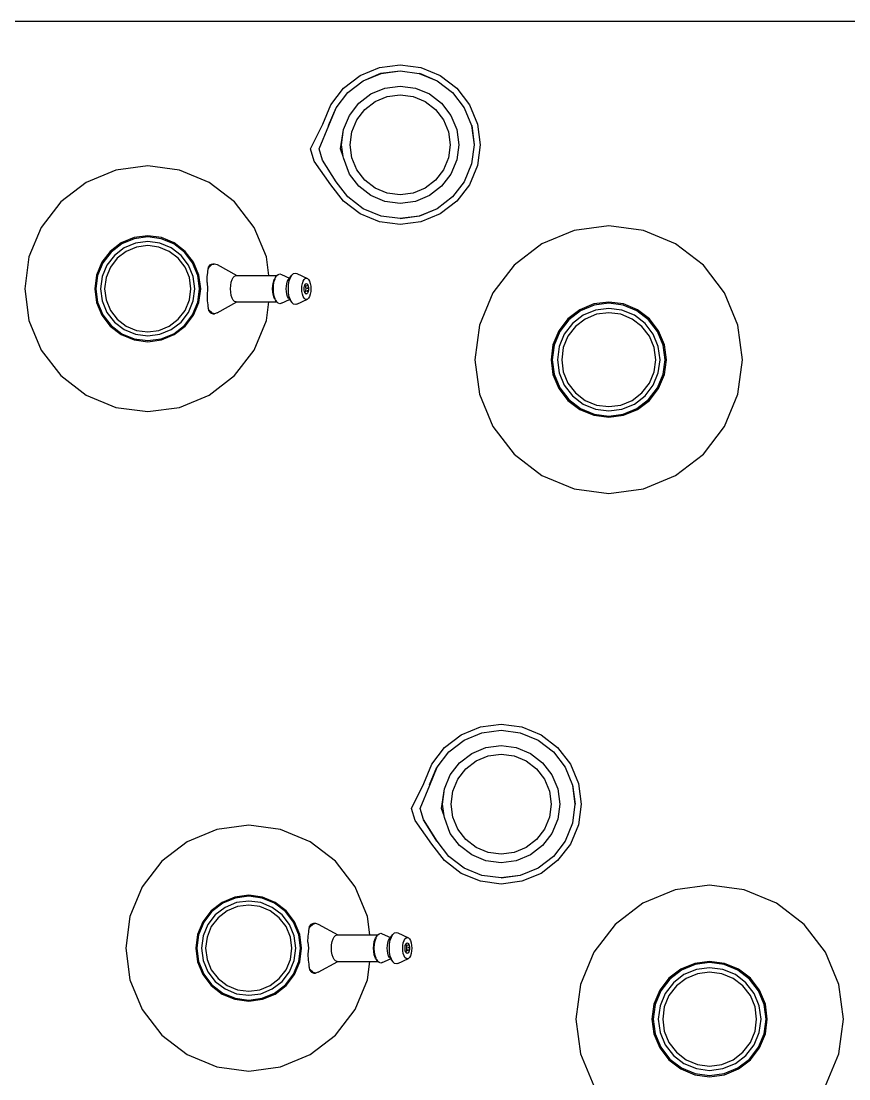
# Model space of a CAD drawing. Header units: metres. Extents: x 2.3 to 15.1, y 3 to 5.1.
# Drawn here: x 2.7361 to 3.0461, y 4.377 to 4.7734 of the extents above; entities that cross this region are included whole.
import ezdxf

# ---------------------------------------------------------------- set-up
doc = ezdxf.new("R2010")
doc.units = ezdxf.units.M
doc.layers.add('Edges', color=7, linetype='Continuous')

# ---------------------------------------------------------------- blocks, each defined once
blk = doc.blocks.new('Chemistry Lab table pl')
at = {"layer": 'Edges'}
for p, q in [((2.70136, 4.77344), (3.22259, 4.77344)), ((2.87029, 4.75604), (2.87804, 4.75706)), ((2.87804, 4.75706), (2.88579, 4.75604)), ((2.85687, 4.74829), (2.86307, 4.75305)), ((2.86307, 4.75305), (2.87029, 4.75604)), ((2.86417, 4.75113), (2.87086, 4.75391)), ((2.8642, 4.75108), (2.87088, 4.75384)), ((2.87086, 4.75391), (2.87804, 4.75485)), ((2.87088, 4.75384), (2.87804, 4.75478)), ((2.87804, 4.75478), (2.8852, 4.75384)), ((2.8852, 4.75384), (2.89187, 4.75108)), ((2.88522, 4.75391), (2.89191, 4.75113)), ((2.88579, 4.75604), (2.89301, 4.75305)), ((2.89301, 4.75305), (2.89921, 4.74829)), ((2.85847, 4.74668), (2.8642, 4.75108)), ((2.87235, 4.74834), (2.87804, 4.74909)), ((2.87804, 4.74909), (2.88373, 4.74834)), ((2.89187, 4.75108), (2.8976, 4.74668)), ((2.85211, 4.74209), (2.85687, 4.74829)), ((2.85408, 4.74095), (2.85847, 4.74668)), ((2.8625, 4.74265), (2.86705, 4.74615)), ((2.86705, 4.74615), (2.87235, 4.74834)), ((2.86866, 4.74336), (2.87318, 4.74523)), ((2.87318, 4.74523), (2.87804, 4.74587)), ((2.87804, 4.74587), (2.88289, 4.74523)), ((2.88289, 4.74523), (2.88742, 4.74336)), ((2.88373, 4.74834), (2.88902, 4.74615)), ((2.88902, 4.74615), (2.89358, 4.74265)), ((2.8976, 4.74668), (2.902, 4.74095)), ((2.89921, 4.74829), (2.90397, 4.74209)), ((2.84911, 4.73487), (2.85211, 4.74209)), ((2.85125, 4.73429), (2.85402, 4.74098)), ((2.85131, 4.73428), (2.85408, 4.74095)), ((2.85901, 4.7381), (2.8625, 4.74265)), ((2.86478, 4.74038), (2.86866, 4.74336)), ((2.88742, 4.74336), (2.8913, 4.74038)), ((2.89358, 4.74265), (2.89707, 4.7381)), ((2.902, 4.74095), (2.90476, 4.73428)), ((2.90397, 4.74209), (2.90696, 4.73487)), ((2.85681, 4.7328), (2.85901, 4.7381)), ((2.8618, 4.73649), (2.86478, 4.74038)), ((2.8913, 4.74038), (2.89428, 4.73649)), ((2.89707, 4.7381), (2.89926, 4.7328)), ((2.84443, 4.72553), (2.84911, 4.73487)), ((2.84767, 4.72553), (2.85131, 4.73428)), ((2.85992, 4.73197), (2.8618, 4.73649)), ((2.89428, 4.73649), (2.89616, 4.73197)), ((2.90476, 4.73428), (2.90571, 4.72712)), ((2.90483, 4.73429), (2.90577, 4.72712)), ((2.90696, 4.73487), (2.90798, 4.72712)), ((2.85575, 4.72553), (2.85681, 4.7328)), ((2.85607, 4.72712), (2.85681, 4.7328)), ((2.85928, 4.72712), (2.85992, 4.73197)), ((2.89616, 4.73197), (2.89679, 4.72712)), ((2.89926, 4.7328), (2.90001, 4.72712)), ((2.84588, 4.72096), (2.84443, 4.72553)), ((2.849, 4.7213), (2.84767, 4.72553)), ((2.85665, 4.7227), (2.85575, 4.72553)), ((2.85665, 4.7227), (2.85607, 4.72712)), ((2.85992, 4.72226), (2.85928, 4.72712)), ((2.89679, 4.72712), (2.89616, 4.72226)), ((2.90001, 4.72712), (2.89926, 4.72143)), ((2.90571, 4.72712), (2.90476, 4.71996)), ((2.90798, 4.72712), (2.90696, 4.71937)), ((2.85402, 4.71325), (2.84891, 4.72129)), ((2.85408, 4.71328), (2.849, 4.7213)), ((2.85681, 4.72217), (2.85665, 4.7227)), ((2.85901, 4.71613), (2.85681, 4.72217)), ((2.8618, 4.71774), (2.85992, 4.72226)), ((2.89616, 4.72226), (2.89428, 4.71774)), ((2.89926, 4.72143), (2.89707, 4.71613)), ((2.77157, 4.71761), (2.76047, 4.71301)), ((2.78349, 4.71918), (2.77157, 4.71761)), ((2.7954, 4.71761), (2.78349, 4.71918)), ((2.80651, 4.71301), (2.7954, 4.71761)), ((2.85211, 4.71214), (2.84588, 4.72096)), ((2.86478, 4.71385), (2.8618, 4.71774)), ((2.89428, 4.71774), (2.8913, 4.71385)), ((2.90476, 4.71996), (2.902, 4.71328)), ((2.90696, 4.71937), (2.90397, 4.71214)), ((2.85847, 4.70755), (2.85408, 4.71328)), ((2.8625, 4.71158), (2.85901, 4.71613)), ((2.86866, 4.71087), (2.86478, 4.71385)), ((2.8913, 4.71385), (2.88742, 4.71087)), ((2.89707, 4.71613), (2.89358, 4.71158)), ((2.902, 4.71328), (2.8976, 4.70755)), ((2.76047, 4.71301), (2.75093, 4.70569)), ((2.81604, 4.70569), (2.80651, 4.71301)), ((2.85687, 4.70594), (2.85211, 4.71214)), ((2.86705, 4.70809), (2.8625, 4.71158)), ((2.87318, 4.709), (2.86866, 4.71087)), ((2.88742, 4.71087), (2.88289, 4.709)), ((2.89358, 4.71158), (2.88902, 4.70809)), ((2.90397, 4.71214), (2.89921, 4.70594)), ((2.75093, 4.70569), (2.74362, 4.69616)), ((2.82336, 4.69616), (2.81604, 4.70569)), ((2.86307, 4.70118), (2.85687, 4.70594)), ((2.8642, 4.70316), (2.85847, 4.70755)), ((2.87235, 4.70589), (2.86705, 4.70809)), ((2.87804, 4.70514), (2.87235, 4.70589)), ((2.87804, 4.70836), (2.87318, 4.709)), ((2.88289, 4.709), (2.87804, 4.70836)), ((2.88373, 4.70589), (2.87804, 4.70514)), ((2.88902, 4.70809), (2.88373, 4.70589)), ((2.8976, 4.70755), (2.89187, 4.70316)), ((2.89921, 4.70594), (2.89301, 4.70118)), ((2.87088, 4.70039), (2.8642, 4.70316)), ((2.89187, 4.70316), (2.8852, 4.70039)), ((2.89191, 4.7031), (2.88522, 4.70033)), ((2.87029, 4.69819), (2.86307, 4.70118)), ((2.87804, 4.69717), (2.87029, 4.69819)), ((2.87804, 4.69945), (2.87088, 4.70039)), ((2.8852, 4.70039), (2.87804, 4.69945)), ((2.88522, 4.70033), (2.87804, 4.69938)), ((2.88579, 4.69819), (2.87804, 4.69717)), ((2.89301, 4.70118), (2.88579, 4.69819)), ((2.74362, 4.69616), (2.73902, 4.68506)), ((2.82796, 4.68506), (2.82336, 4.69616)), ((2.94317, 4.695), (2.93108, 4.68999)), ((2.95614, 4.69671), (2.94317, 4.695)), ((2.96912, 4.695), (2.95614, 4.69671)), ((2.98121, 4.68999), (2.96912, 4.695)), ((2.77357, 4.69032), (2.76946, 4.68716)), ((2.77377, 4.68997), (2.76974, 4.68688)), ((2.77835, 4.6923), (2.77357, 4.69032)), ((2.77846, 4.69191), (2.77377, 4.68997)), ((2.77892, 4.6902), (2.77466, 4.68844)), ((2.78349, 4.69297), (2.77835, 4.6923)), ((2.78349, 4.69258), (2.77846, 4.69191)), ((2.78349, 4.6908), (2.77892, 4.6902)), ((2.78862, 4.6923), (2.78349, 4.69297)), ((2.78852, 4.69191), (2.78349, 4.69258)), ((2.78806, 4.6902), (2.78349, 4.6908)), ((2.79232, 4.68844), (2.78806, 4.6902)), ((2.79321, 4.68997), (2.78852, 4.69191)), ((2.79341, 4.69032), (2.78862, 4.6923)), ((2.79723, 4.68688), (2.79321, 4.68997)), ((2.79751, 4.68716), (2.79341, 4.69032)), ((2.93108, 4.68999), (2.9207, 4.68202)), ((2.99159, 4.68202), (2.98121, 4.68999)), ((2.76946, 4.68716), (2.76631, 4.68306)), ((2.76974, 4.68688), (2.76666, 4.68286)), ((2.771, 4.68563), (2.76819, 4.68197)), ((2.77466, 4.68844), (2.771, 4.68563)), ((2.77541, 4.68714), (2.77206, 4.68457)), ((2.77931, 4.68875), (2.77541, 4.68714)), ((2.78349, 4.6893), (2.77931, 4.68875)), ((2.78767, 4.68875), (2.78349, 4.6893)), ((2.79157, 4.68714), (2.78767, 4.68875)), ((2.79492, 4.68457), (2.79157, 4.68714)), ((2.79598, 4.68563), (2.79232, 4.68844)), ((2.79879, 4.68197), (2.79598, 4.68563)), ((2.80032, 4.68286), (2.79723, 4.68688)), ((2.80067, 4.68306), (2.79751, 4.68716)), ((2.73902, 4.68506), (2.73745, 4.67314)), ((2.76631, 4.68306), (2.76433, 4.67827)), ((2.76666, 4.68286), (2.76471, 4.67817)), ((2.76819, 4.68197), (2.76643, 4.67771)), ((2.77206, 4.68457), (2.76949, 4.68122)), ((2.79749, 4.68122), (2.79492, 4.68457)), ((2.80055, 4.67771), (2.79879, 4.68197)), ((2.80226, 4.67817), (2.80032, 4.68286)), ((2.80265, 4.67827), (2.80067, 4.68306)), ((2.80629, 4.68124), (2.80698, 4.68218)), ((2.8065, 4.68124), (2.80747, 4.68218)), ((2.80698, 4.68218), (2.80723, 4.68226)), ((2.80723, 4.68226), (2.80795, 4.6825)), ((2.80747, 4.68218), (2.80723, 4.68226)), ((2.80747, 4.68218), (2.80824, 4.68242)), ((2.80795, 4.6825), (2.80824, 4.68242)), ((2.80795, 4.6825), (2.8085, 4.6825)), ((2.80824, 4.68242), (2.8085, 4.6825)), ((2.8085, 4.6825), (2.80953, 4.68218)), ((2.80953, 4.68218), (2.81684, 4.67809)), ((2.82888, 4.67809), (2.82796, 4.68506)), ((2.9207, 4.68202), (2.91273, 4.67164)), ((2.99956, 4.67164), (2.99159, 4.68202)), ((2.76433, 4.67827), (2.76365, 4.67314)), ((2.76471, 4.67817), (2.76405, 4.67314)), ((2.76643, 4.67771), (2.76582, 4.67314)), ((2.76949, 4.68122), (2.76788, 4.67732)), ((2.7991, 4.67732), (2.79749, 4.68122)), ((2.80115, 4.67314), (2.80055, 4.67771)), ((2.80293, 4.67314), (2.80226, 4.67817)), ((2.80332, 4.67314), (2.80265, 4.67827)), ((2.80569, 4.67544), (2.80578, 4.67765)), ((2.80578, 4.67765), (2.80605, 4.67919)), ((2.80601, 4.67965), (2.80612, 4.68055)), ((2.80605, 4.67919), (2.80601, 4.67965)), ((2.80612, 4.68055), (2.8065, 4.68124)), ((2.80612, 4.68055), (2.80627, 4.68118)), ((2.80627, 4.68118), (2.80646, 4.68124)), ((2.80627, 4.68118), (2.80629, 4.68124)), ((2.81554, 4.67742), (2.81605, 4.67792)), ((2.81605, 4.67792), (2.81659, 4.67809)), ((2.81659, 4.67809), (2.81684, 4.67809)), ((2.81684, 4.67809), (2.82888, 4.67809)), ((2.82888, 4.67809), (2.83183, 4.67809)), ((2.83124, 4.6771), (2.83153, 4.67763)), ((2.83132, 4.67742), (2.83173, 4.67799)), ((2.83132, 4.67742), (2.83153, 4.67763)), ((2.83153, 4.67763), (2.83173, 4.67799)), ((2.83173, 4.67799), (2.83183, 4.67809)), ((2.83183, 4.67809), (2.83231, 4.67855)), ((2.83231, 4.67855), (2.83292, 4.67874)), ((2.83292, 4.67874), (2.83354, 4.67855)), ((2.83354, 4.67855), (2.83662, 4.67712)), ((2.83354, 4.67855), (2.83372, 4.67838)), ((2.83662, 4.67712), (2.83744, 4.67826)), ((2.83692, 4.67732), (2.83744, 4.67826)), ((2.83744, 4.67826), (2.83805, 4.67885)), ((2.83805, 4.67885), (2.8387, 4.67905)), ((2.8387, 4.67905), (2.83935, 4.67885)), ((2.83935, 4.67885), (2.84332, 4.67701)), ((2.76788, 4.67732), (2.76733, 4.67314)), ((2.79965, 4.67314), (2.7991, 4.67732)), ((2.80569, 4.67544), (2.80587, 4.67314)), ((2.81449, 4.67314), (2.81456, 4.67442)), ((2.81456, 4.67442), (2.81477, 4.67561)), ((2.81477, 4.67561), (2.8151, 4.67664)), ((2.8151, 4.67664), (2.81554, 4.67742)), ((2.83027, 4.67314), (2.83034, 4.67442)), ((2.83034, 4.67442), (2.83055, 4.67561)), ((2.83054, 4.67314), (2.83062, 4.67459)), ((2.83055, 4.67561), (2.83088, 4.67664)), ((2.83062, 4.67459), (2.83086, 4.67594)), ((2.83086, 4.67594), (2.83118, 4.67692)), ((2.83088, 4.67664), (2.83104, 4.67692)), ((2.83104, 4.67692), (2.83132, 4.67742)), ((2.83118, 4.67692), (2.83104, 4.67692)), ((2.83118, 4.67692), (2.83124, 4.6771)), ((2.83539, 4.67314), (2.83545, 4.67418)), ((2.83545, 4.67418), (2.83562, 4.67514)), ((2.83562, 4.67514), (2.83589, 4.67597)), ((2.83589, 4.67597), (2.83625, 4.67661)), ((2.83619, 4.67314), (2.83627, 4.67467)), ((2.83625, 4.67661), (2.83662, 4.67712)), ((2.83627, 4.67467), (2.83652, 4.67609)), ((2.83652, 4.67609), (2.83692, 4.67732)), ((2.84117, 4.67314), (2.84123, 4.67418)), ((2.84123, 4.67418), (2.8414, 4.67514)), ((2.8414, 4.67514), (2.84167, 4.67597)), ((2.84167, 4.67597), (2.84203, 4.67661)), ((2.84203, 4.67661), (2.84244, 4.67701)), ((2.84204, 4.67314), (2.84207, 4.67365)), ((2.84207, 4.67365), (2.84216, 4.67412)), ((2.84216, 4.67412), (2.84229, 4.67452)), ((2.84229, 4.67452), (2.84235, 4.67464)), ((2.84235, 4.67464), (2.84246, 4.67484)), ((2.84235, 4.67464), (2.84242, 4.67452)), ((2.84242, 4.67452), (2.84255, 4.67412)), ((2.84244, 4.67701), (2.84288, 4.67715)), ((2.84246, 4.67484), (2.84266, 4.67503)), ((2.84255, 4.67412), (2.84263, 4.67365)), ((2.84263, 4.67365), (2.84266, 4.67314)), ((2.84266, 4.67503), (2.84288, 4.6751)), ((2.84288, 4.67715), (2.84332, 4.67701)), ((2.84288, 4.6751), (2.84309, 4.67503)), ((2.84293, 4.67503), (2.84299, 4.67484)), ((2.84306, 4.67452), (2.84313, 4.67412)), ((2.84309, 4.67503), (2.8433, 4.67484)), ((2.84317, 4.67365), (2.8432, 4.67314)), ((2.8433, 4.67484), (2.84347, 4.67452)), ((2.84332, 4.67701), (2.84373, 4.67661)), ((2.84347, 4.67452), (2.8436, 4.67412)), ((2.8436, 4.67412), (2.84368, 4.67365)), ((2.84368, 4.67365), (2.84371, 4.67314)), ((2.84373, 4.67661), (2.84409, 4.67597)), ((2.84409, 4.67597), (2.84436, 4.67514)), ((2.84436, 4.67514), (2.84453, 4.67418)), ((2.84453, 4.67418), (2.84459, 4.67314)), ((2.73745, 4.67314), (2.73902, 4.66122)), ((2.76365, 4.67314), (2.76433, 4.668)), ((2.76405, 4.67314), (2.76471, 4.66811)), ((2.76582, 4.67314), (2.76643, 4.66857)), ((2.76733, 4.67314), (2.76788, 4.66896)), ((2.7991, 4.66896), (2.79965, 4.67314)), ((2.80055, 4.66857), (2.80115, 4.67314)), ((2.80226, 4.66811), (2.80293, 4.67314)), ((2.80265, 4.668), (2.80332, 4.67314)), ((2.80587, 4.67314), (2.80569, 4.67084)), ((2.80569, 4.67084), (2.80578, 4.66863)), ((2.81456, 4.67186), (2.81449, 4.67314)), ((2.81477, 4.67066), (2.81456, 4.67186)), ((2.8151, 4.66964), (2.81477, 4.67066)), ((2.81554, 4.66885), (2.8151, 4.66964)), ((2.83034, 4.67186), (2.83027, 4.67314)), ((2.83055, 4.67066), (2.83034, 4.67186)), ((2.83062, 4.67169), (2.83054, 4.67314)), ((2.83088, 4.66964), (2.83055, 4.67066)), ((2.83086, 4.67034), (2.83062, 4.67169)), ((2.83118, 4.66935), (2.83086, 4.67034)), ((2.83104, 4.66935), (2.83088, 4.66964)), ((2.83545, 4.6721), (2.83539, 4.67314)), ((2.83562, 4.67113), (2.83545, 4.6721)), ((2.83589, 4.6703), (2.83562, 4.67113)), ((2.83625, 4.66967), (2.83589, 4.6703)), ((2.83627, 4.67161), (2.83619, 4.67314)), ((2.83625, 4.66967), (2.83662, 4.66916)), ((2.83652, 4.67018), (2.83627, 4.67161)), ((2.83692, 4.66896), (2.83652, 4.67018)), ((2.84123, 4.6721), (2.84117, 4.67314)), ((2.8414, 4.67113), (2.84123, 4.6721)), ((2.84167, 4.6703), (2.8414, 4.67113)), ((2.84203, 4.66967), (2.84167, 4.6703)), ((2.84244, 4.66927), (2.84203, 4.66967)), ((2.84207, 4.67263), (2.84204, 4.67314)), ((2.84216, 4.67216), (2.84207, 4.67263)), ((2.84229, 4.67175), (2.84216, 4.67216)), ((2.84235, 4.67164), (2.84229, 4.67175)), ((2.84242, 4.67175), (2.84235, 4.67164)), ((2.84246, 4.67144), (2.84235, 4.67164)), ((2.84255, 4.67216), (2.84242, 4.67175)), ((2.84266, 4.67125), (2.84246, 4.67144)), ((2.84263, 4.67263), (2.84255, 4.67216)), ((2.84266, 4.67314), (2.84263, 4.67263)), ((2.84288, 4.67118), (2.84266, 4.67125)), ((2.84291, 4.67119), (2.84288, 4.67118)), ((2.84299, 4.67144), (2.84291, 4.67119)), ((2.84309, 4.67125), (2.84291, 4.67119)), ((2.8433, 4.67144), (2.84309, 4.67125)), ((2.84315, 4.6723), (2.84313, 4.67216)), ((2.84317, 4.67263), (2.84315, 4.6723)), ((2.84347, 4.67175), (2.8433, 4.67144)), ((2.84373, 4.66967), (2.84332, 4.66927)), ((2.8436, 4.67216), (2.84347, 4.67175)), ((2.84368, 4.67263), (2.8436, 4.67216)), ((2.84371, 4.67314), (2.84368, 4.67263)), ((2.84409, 4.6703), (2.84373, 4.66967)), ((2.84436, 4.67113), (2.84409, 4.6703)), ((2.84453, 4.6721), (2.84436, 4.67113)), ((2.84459, 4.67314), (2.84453, 4.6721)), ((2.91273, 4.67164), (2.90772, 4.65955)), ((3.00457, 4.65955), (2.99956, 4.67164)), ((2.76433, 4.668), (2.76631, 4.66322)), ((2.76471, 4.66811), (2.76666, 4.66342)), ((2.76643, 4.66857), (2.76819, 4.66431)), ((2.76788, 4.66896), (2.76949, 4.66506)), ((2.79749, 4.66506), (2.7991, 4.66896)), ((2.79879, 4.66431), (2.80055, 4.66857)), ((2.80032, 4.66342), (2.80226, 4.66811)), ((2.80067, 4.66322), (2.80265, 4.668)), ((2.80578, 4.66863), (2.80605, 4.66709)), ((2.80605, 4.66709), (2.80601, 4.66663)), ((2.80601, 4.66663), (2.80612, 4.66573)), ((2.8065, 4.66503), (2.80612, 4.66573)), ((2.80612, 4.66573), (2.80627, 4.6651)), ((2.80953, 4.6641), (2.81684, 4.66819)), ((2.81605, 4.66836), (2.81554, 4.66885)), ((2.81659, 4.66819), (2.81605, 4.66836)), ((2.81659, 4.66819), (2.81684, 4.66819)), ((2.81684, 4.66819), (2.82888, 4.66819)), ((2.82796, 4.66122), (2.82888, 4.66819)), ((2.82888, 4.66819), (2.83183, 4.66819)), ((2.83118, 4.66935), (2.83104, 4.66935)), ((2.83132, 4.66885), (2.83104, 4.66935)), ((2.83124, 4.66918), (2.83118, 4.66935)), ((2.83153, 4.66865), (2.83124, 4.66918)), ((2.83153, 4.66865), (2.83132, 4.66885)), ((2.83132, 4.66885), (2.83173, 4.66829)), ((2.83173, 4.66829), (2.83153, 4.66865)), ((2.83183, 4.66819), (2.83173, 4.66829)), ((2.83231, 4.66773), (2.83183, 4.66819)), ((2.83292, 4.66754), (2.83231, 4.66773)), ((2.83354, 4.66773), (2.83292, 4.66754)), ((2.83354, 4.66773), (2.83662, 4.66916)), ((2.83662, 4.66916), (2.83744, 4.66802)), ((2.83744, 4.66802), (2.83692, 4.66896)), ((2.83805, 4.66743), (2.83744, 4.66802)), ((2.8387, 4.66723), (2.83805, 4.66743)), ((2.83935, 4.66743), (2.8387, 4.66723)), ((2.83935, 4.66743), (2.84332, 4.66927)), ((2.84288, 4.66913), (2.84244, 4.66927)), ((2.84332, 4.66927), (2.84288, 4.66913)), ((2.95055, 4.66744), (2.94535, 4.66528)), ((2.95067, 4.66702), (2.94556, 4.6649)), ((2.95614, 4.66817), (2.95055, 4.66744)), ((2.95614, 4.66774), (2.95067, 4.66702)), ((2.95614, 4.66581), (2.95117, 4.66515)), ((2.96173, 4.66744), (2.95614, 4.66817)), ((2.96162, 4.66702), (2.95614, 4.66774)), ((2.96112, 4.66515), (2.95614, 4.66581)), ((2.96673, 4.6649), (2.96162, 4.66702)), ((2.96694, 4.66528), (2.96173, 4.66744)), ((2.76631, 4.66322), (2.76946, 4.65911)), ((2.76666, 4.66342), (2.76974, 4.65939)), ((2.76819, 4.66431), (2.771, 4.66065)), ((2.76949, 4.66506), (2.77206, 4.66171)), ((2.77206, 4.66171), (2.77541, 4.65914)), ((2.79157, 4.65914), (2.79492, 4.66171)), ((2.79492, 4.66171), (2.79749, 4.66506)), ((2.79598, 4.66065), (2.79879, 4.66431)), ((2.79723, 4.65939), (2.80032, 4.66342)), ((2.79751, 4.65911), (2.80067, 4.66322)), ((2.80646, 4.66503), (2.80627, 4.6651)), ((2.80627, 4.6651), (2.80629, 4.66503)), ((2.80629, 4.66503), (2.80698, 4.6641)), ((2.80747, 4.6641), (2.8065, 4.66503)), ((2.80698, 4.6641), (2.80723, 4.66402)), ((2.80723, 4.66402), (2.80747, 4.6641)), ((2.80723, 4.66402), (2.80795, 4.66378)), ((2.80747, 4.6641), (2.80824, 4.66386)), ((2.80795, 4.66378), (2.80824, 4.66386)), ((2.80795, 4.66378), (2.8085, 4.66378)), ((2.8085, 4.66378), (2.80824, 4.66386)), ((2.80953, 4.6641), (2.8085, 4.66378)), ((2.94087, 4.66185), (2.93744, 4.65737)), ((2.94535, 4.66528), (2.94087, 4.66185)), ((2.94556, 4.6649), (2.94118, 4.66154)), ((2.94653, 4.66323), (2.94254, 4.66017)), ((2.94734, 4.66181), (2.9437, 4.65902)), ((2.95117, 4.66515), (2.94653, 4.66323)), ((2.95159, 4.66357), (2.94734, 4.66181)), ((2.95614, 4.66417), (2.95159, 4.66357)), ((2.9607, 4.66357), (2.95614, 4.66417)), ((2.96494, 4.66181), (2.9607, 4.66357)), ((2.96576, 4.66323), (2.96112, 4.66515)), ((2.96859, 4.65902), (2.96494, 4.66181)), ((2.96975, 4.66017), (2.96576, 4.66323)), ((2.97111, 4.66154), (2.96673, 4.6649)), ((2.97142, 4.66185), (2.96694, 4.66528)), ((2.97485, 4.65737), (2.97142, 4.66185)), ((2.73902, 4.66122), (2.74362, 4.65012)), ((2.76946, 4.65911), (2.77357, 4.65596)), ((2.76974, 4.65939), (2.77377, 4.65631)), ((2.771, 4.66065), (2.77466, 4.65784)), ((2.77466, 4.65784), (2.77892, 4.65608)), ((2.77541, 4.65914), (2.77931, 4.65753)), ((2.78767, 4.65753), (2.79157, 4.65914)), ((2.78806, 4.65608), (2.79232, 4.65784)), ((2.79232, 4.65784), (2.79598, 4.66065)), ((2.79321, 4.65631), (2.79723, 4.65939)), ((2.79341, 4.65596), (2.79751, 4.65911)), ((2.82336, 4.65012), (2.82796, 4.66122)), ((2.90772, 4.65955), (2.90601, 4.64657)), ((2.94118, 4.66154), (2.93782, 4.65716)), ((2.94254, 4.66017), (2.93949, 4.65619)), ((2.9437, 4.65902), (2.9409, 4.65537)), ((2.97139, 4.65537), (2.96859, 4.65902)), ((2.9728, 4.65619), (2.96975, 4.66017)), ((2.97447, 4.65716), (2.97111, 4.66154)), ((3.00628, 4.64657), (3.00457, 4.65955)), ((2.77357, 4.65596), (2.77835, 4.65398)), ((2.77377, 4.65631), (2.77846, 4.65436)), ((2.77835, 4.65398), (2.78349, 4.6533)), ((2.77846, 4.65436), (2.78349, 4.6537)), ((2.77892, 4.65608), (2.78349, 4.65547)), ((2.77931, 4.65753), (2.78349, 4.65698)), ((2.78349, 4.65698), (2.78767, 4.65753)), ((2.78349, 4.65547), (2.78806, 4.65608)), ((2.78349, 4.6537), (2.78852, 4.65436)), ((2.78349, 4.6533), (2.78862, 4.65398)), ((2.78852, 4.65436), (2.79321, 4.65631)), ((2.78862, 4.65398), (2.79341, 4.65596)), ((2.93744, 4.65737), (2.93528, 4.65216)), ((2.93782, 4.65716), (2.9357, 4.65205)), ((2.93949, 4.65619), (2.93757, 4.65155)), ((2.9409, 4.65537), (2.93915, 4.65113)), ((2.97314, 4.65113), (2.97139, 4.65537)), ((2.97472, 4.65155), (2.9728, 4.65619)), ((2.97659, 4.65205), (2.97447, 4.65716)), ((2.97701, 4.65216), (2.97485, 4.65737)), ((2.74362, 4.65012), (2.75093, 4.64058)), ((2.81604, 4.64058), (2.82336, 4.65012)), ((2.93528, 4.65216), (2.93455, 4.64657)), ((2.9357, 4.65205), (2.93498, 4.64657)), ((2.93757, 4.65155), (2.93691, 4.64657)), ((2.93915, 4.65113), (2.93855, 4.64657)), ((2.97374, 4.64657), (2.97314, 4.65113)), ((2.97538, 4.64657), (2.97472, 4.65155)), ((2.97731, 4.64657), (2.97659, 4.65205)), ((2.97774, 4.64657), (2.97701, 4.65216)), ((2.90601, 4.64657), (2.90772, 4.6336)), ((2.93455, 4.64657), (2.93528, 4.64098)), ((2.93498, 4.64657), (2.9357, 4.6411)), ((2.93691, 4.64657), (2.93757, 4.6416)), ((2.93855, 4.64657), (2.93915, 4.64202)), ((2.97314, 4.64202), (2.97374, 4.64657)), ((2.97472, 4.6416), (2.97538, 4.64657)), ((2.97659, 4.6411), (2.97731, 4.64657)), ((2.97701, 4.64098), (2.97774, 4.64657)), ((3.00457, 4.6336), (3.00628, 4.64657)), ((2.93915, 4.64202), (2.9409, 4.63777)), ((2.97139, 4.63777), (2.97314, 4.64202)), ((2.75093, 4.64058), (2.76047, 4.63327)), ((2.80651, 4.63327), (2.81604, 4.64058)), ((2.93528, 4.64098), (2.93744, 4.63577)), ((2.9357, 4.6411), (2.93782, 4.63599)), ((2.93757, 4.6416), (2.93949, 4.63696)), ((2.9728, 4.63696), (2.97472, 4.6416)), ((2.97447, 4.63599), (2.97659, 4.6411)), ((2.97485, 4.63577), (2.97701, 4.64098)), ((2.93744, 4.63577), (2.94087, 4.6313)), ((2.93782, 4.63599), (2.94118, 4.63161)), ((2.93949, 4.63696), (2.94254, 4.63297)), ((2.9409, 4.63777), (2.9437, 4.63413)), ((2.9437, 4.63413), (2.94734, 4.63133)), ((2.96494, 4.63133), (2.96859, 4.63413)), ((2.96859, 4.63413), (2.97139, 4.63777)), ((2.96975, 4.63297), (2.9728, 4.63696)), ((2.97111, 4.63161), (2.97447, 4.63599)), ((2.97142, 4.6313), (2.97485, 4.63577)), ((2.76047, 4.63327), (2.77157, 4.62867)), ((2.7954, 4.62867), (2.80651, 4.63327)), ((2.90772, 4.6336), (2.91273, 4.62151)), ((2.94087, 4.6313), (2.94535, 4.62787)), ((2.94118, 4.63161), (2.94556, 4.62824)), ((2.94254, 4.63297), (2.94653, 4.62992)), ((2.94653, 4.62992), (2.95117, 4.62799)), ((2.94734, 4.63133), (2.95159, 4.62957)), ((2.9607, 4.62957), (2.96494, 4.63133)), ((2.96112, 4.62799), (2.96576, 4.62992)), ((2.96576, 4.62992), (2.96975, 4.63297)), ((2.96673, 4.62824), (2.97111, 4.63161)), ((2.96694, 4.62787), (2.97142, 4.6313)), ((2.99956, 4.62151), (3.00457, 4.6336)), ((2.77157, 4.62867), (2.78349, 4.6271)), ((2.78349, 4.6271), (2.7954, 4.62867)), ((2.94535, 4.62787), (2.95055, 4.62571)), ((2.94556, 4.62824), (2.95067, 4.62613)), ((2.95067, 4.62613), (2.95614, 4.62541)), ((2.95117, 4.62799), (2.95614, 4.62734)), ((2.95159, 4.62957), (2.95614, 4.62898)), ((2.95614, 4.62898), (2.9607, 4.62957)), ((2.95614, 4.62734), (2.96112, 4.62799)), ((2.95614, 4.62541), (2.96162, 4.62613)), ((2.96162, 4.62613), (2.96673, 4.62824)), ((2.96173, 4.62571), (2.96694, 4.62787)), ((2.95055, 4.62571), (2.95614, 4.62498)), ((2.95614, 4.62498), (2.96173, 4.62571)), ((2.91273, 4.62151), (2.9207, 4.61113)), ((2.99159, 4.61113), (2.99956, 4.62151)), ((2.9207, 4.61113), (2.93108, 4.60316)), ((2.98121, 4.60316), (2.99159, 4.61113)), ((2.93108, 4.60316), (2.94317, 4.59815)), ((2.96912, 4.59815), (2.98121, 4.60316)), ((2.94317, 4.59815), (2.95614, 4.59644)), ((2.95614, 4.59644), (2.96912, 4.59815)), ((2.90088, 4.50592), (2.9081, 4.50892)), ((2.9081, 4.50892), (2.91585, 4.50994)), ((2.90867, 4.50678), (2.91585, 4.50773)), ((2.90869, 4.50672), (2.91585, 4.50766)), ((2.91585, 4.50994), (2.9236, 4.50892)), ((2.91585, 4.50766), (2.92301, 4.50672)), ((2.9236, 4.50892), (2.93082, 4.50592)), ((2.89468, 4.50117), (2.90088, 4.50592)), ((2.89629, 4.49956), (2.90202, 4.50395)), ((2.90199, 4.50401), (2.90867, 4.50678)), ((2.90202, 4.50395), (2.90869, 4.50672)), ((2.92301, 4.50672), (2.92969, 4.50395)), ((2.92303, 4.50678), (2.92972, 4.50401)), ((2.92969, 4.50395), (2.93542, 4.49956)), ((2.93082, 4.50592), (2.93703, 4.50117)), ((2.88992, 4.49496), (2.89468, 4.50117)), ((2.89189, 4.49383), (2.89629, 4.49956)), ((2.90487, 4.49902), (2.91017, 4.50122)), ((2.91017, 4.50122), (2.91585, 4.50197)), ((2.91585, 4.50197), (2.92154, 4.50122)), ((2.92154, 4.50122), (2.92684, 4.49902)), ((2.93542, 4.49956), (2.93981, 4.49383)), ((2.93703, 4.50117), (2.94178, 4.49496)), ((2.89682, 4.49098), (2.90032, 4.49553)), ((2.90032, 4.49553), (2.90487, 4.49902)), ((2.90259, 4.49326), (2.90647, 4.49624)), ((2.90647, 4.49624), (2.911, 4.49811)), ((2.911, 4.49811), (2.91585, 4.49875)), ((2.91585, 4.49875), (2.92071, 4.49811)), ((2.92071, 4.49811), (2.92523, 4.49624)), ((2.92523, 4.49624), (2.92912, 4.49326)), ((2.92684, 4.49902), (2.93139, 4.49553)), ((2.93139, 4.49553), (2.93488, 4.49098)), ((2.88693, 4.48774), (2.88992, 4.49496)), ((2.88906, 4.48717), (2.89183, 4.49386)), ((2.88913, 4.48715), (2.89189, 4.49383)), ((2.89961, 4.48937), (2.90259, 4.49326)), ((2.92912, 4.49326), (2.9321, 4.48937)), ((2.93981, 4.49383), (2.94258, 4.48715)), ((2.94178, 4.49496), (2.94478, 4.48774)), ((2.88225, 4.4784), (2.88693, 4.48774)), ((2.89463, 4.48568), (2.89682, 4.49098)), ((2.89774, 4.48485), (2.89961, 4.48937)), ((2.9321, 4.48937), (2.93397, 4.48485)), ((2.93488, 4.49098), (2.93708, 4.48568)), ((2.94478, 4.48774), (2.9458, 4.47999)), ((2.88548, 4.4784), (2.88913, 4.48715)), ((2.89357, 4.4784), (2.89463, 4.48568)), ((2.89388, 4.47999), (2.89463, 4.48568)), ((2.8971, 4.47999), (2.89774, 4.48485)), ((2.93397, 4.48485), (2.93461, 4.47999)), ((2.93708, 4.48568), (2.93783, 4.47999)), ((2.94258, 4.48715), (2.94352, 4.47999)), ((2.94264, 4.48717), (2.94359, 4.47999)), ((2.89446, 4.47558), (2.89388, 4.47999)), ((2.89774, 4.47514), (2.8971, 4.47999)), ((2.93461, 4.47999), (2.93397, 4.47514)), ((2.93783, 4.47999), (2.93708, 4.47431)), ((2.94352, 4.47999), (2.94258, 4.47283)), ((2.9458, 4.47999), (2.94478, 4.47224)), ((2.8837, 4.47383), (2.88225, 4.4784)), ((2.88682, 4.47418), (2.88548, 4.4784)), ((2.89446, 4.47558), (2.89357, 4.4784)), ((2.89463, 4.47505), (2.89446, 4.47558)), ((2.8213, 4.47206), (2.80939, 4.47049)), ((2.83322, 4.47049), (2.8213, 4.47206)), ((2.88992, 4.46502), (2.8837, 4.47383)), ((2.89183, 4.46613), (2.88673, 4.47417)), ((2.89189, 4.46616), (2.88682, 4.47418)), ((2.89682, 4.46901), (2.89463, 4.47505)), ((2.89961, 4.47061), (2.89774, 4.47514)), ((2.93397, 4.47514), (2.9321, 4.47061)), ((2.93708, 4.47431), (2.93488, 4.46901)), ((2.94258, 4.47283), (2.93981, 4.46616)), ((2.94478, 4.47224), (2.94178, 4.46502)), ((2.80939, 4.47049), (2.79828, 4.46589)), ((2.84432, 4.46589), (2.83322, 4.47049)), ((2.90032, 4.46446), (2.89682, 4.46901)), ((2.90259, 4.46673), (2.89961, 4.47061)), ((2.9321, 4.47061), (2.92912, 4.46673)), ((2.93488, 4.46901), (2.93139, 4.46446)), ((2.79828, 4.46589), (2.78875, 4.45857)), ((2.85386, 4.45857), (2.84432, 4.46589)), ((2.89468, 4.45882), (2.88992, 4.46502)), ((2.89629, 4.46043), (2.89189, 4.46616)), ((2.90487, 4.46096), (2.90032, 4.46446)), ((2.90647, 4.46375), (2.90259, 4.46673)), ((2.911, 4.46188), (2.90647, 4.46375)), ((2.92523, 4.46375), (2.92071, 4.46188)), ((2.92912, 4.46673), (2.92523, 4.46375)), ((2.93139, 4.46446), (2.92684, 4.46096)), ((2.93981, 4.46616), (2.93542, 4.46043)), ((2.94178, 4.46502), (2.93703, 4.45882)), ((2.90202, 4.45603), (2.89629, 4.46043)), ((2.91017, 4.45877), (2.90487, 4.46096)), ((2.91585, 4.46124), (2.911, 4.46188)), ((2.92071, 4.46188), (2.91585, 4.46124)), ((2.92684, 4.46096), (2.92154, 4.45877)), ((2.93542, 4.46043), (2.92969, 4.45603)), ((2.78875, 4.45857), (2.78143, 4.44904)), ((2.86118, 4.44904), (2.85386, 4.45857)), ((2.90088, 4.45406), (2.89468, 4.45882)), ((2.90869, 4.45327), (2.90202, 4.45603)), ((2.91585, 4.45802), (2.91017, 4.45877)), ((2.92154, 4.45877), (2.91585, 4.45802)), ((2.92969, 4.45603), (2.92301, 4.45327)), ((2.92972, 4.45597), (2.92303, 4.4532)), ((2.93703, 4.45882), (2.93082, 4.45406)), ((2.9081, 4.45107), (2.90088, 4.45406)), ((2.91585, 4.45233), (2.90869, 4.45327)), ((2.92301, 4.45327), (2.91585, 4.45233)), ((2.92303, 4.4532), (2.91585, 4.45226)), ((2.93082, 4.45406), (2.9236, 4.45107)), ((2.78143, 4.44904), (2.77683, 4.43793)), ((2.86578, 4.43793), (2.86118, 4.44904)), ((2.91585, 4.45005), (2.9081, 4.45107)), ((2.9236, 4.45107), (2.91585, 4.45005)), ((2.98098, 4.44787), (2.96889, 4.44287)), ((2.99396, 4.44958), (2.98098, 4.44787)), ((3.00693, 4.44787), (2.99396, 4.44958)), ((3.01902, 4.44287), (3.00693, 4.44787)), ((2.81617, 4.44518), (2.81138, 4.44319)), ((2.81627, 4.44479), (2.81158, 4.44285)), ((2.8213, 4.44585), (2.81617, 4.44518)), ((2.8213, 4.44545), (2.81627, 4.44479)), ((2.8213, 4.44368), (2.81673, 4.44308)), ((2.82644, 4.44518), (2.8213, 4.44585)), ((2.82633, 4.44479), (2.8213, 4.44545)), ((2.82588, 4.44308), (2.8213, 4.44368)), ((2.83102, 4.44285), (2.82633, 4.44479)), ((2.83122, 4.44319), (2.82644, 4.44518)), ((2.80728, 4.44004), (2.80412, 4.43593)), ((2.80756, 4.43976), (2.80447, 4.43573)), ((2.81138, 4.44319), (2.80728, 4.44004)), ((2.81158, 4.44285), (2.80756, 4.43976)), ((2.81247, 4.44131), (2.80881, 4.43851)), ((2.81322, 4.44001), (2.80987, 4.43744)), ((2.81673, 4.44308), (2.81247, 4.44131)), ((2.81712, 4.44163), (2.81322, 4.44001)), ((2.8213, 4.44218), (2.81712, 4.44163)), ((2.82549, 4.44163), (2.8213, 4.44218)), ((2.82938, 4.44001), (2.82549, 4.44163)), ((2.83014, 4.44131), (2.82588, 4.44308)), ((2.83273, 4.43744), (2.82938, 4.44001)), ((2.83379, 4.43851), (2.83014, 4.44131)), ((2.83505, 4.43976), (2.83102, 4.44285)), ((2.83533, 4.44004), (2.83122, 4.44319)), ((2.83814, 4.43573), (2.83505, 4.43976)), ((2.83848, 4.43593), (2.83533, 4.44004)), ((2.96889, 4.44287), (2.95851, 4.4349)), ((3.02941, 4.4349), (3.01902, 4.44287)), ((2.77683, 4.43793), (2.77526, 4.42602)), ((2.80412, 4.43593), (2.80214, 4.43115)), ((2.80447, 4.43573), (2.80253, 4.43105)), ((2.80881, 4.43851), (2.806, 4.43485)), ((2.80987, 4.43744), (2.80731, 4.4341)), ((2.8353, 4.4341), (2.83273, 4.43744)), ((2.8366, 4.43485), (2.83379, 4.43851)), ((2.84008, 4.43105), (2.83814, 4.43573)), ((2.84046, 4.43115), (2.83848, 4.43593)), ((2.86669, 4.43096), (2.86578, 4.43793)), ((2.806, 4.43485), (2.80424, 4.43059)), ((2.80731, 4.4341), (2.80569, 4.4302)), ((2.83691, 4.4302), (2.8353, 4.4341)), ((2.83837, 4.43059), (2.8366, 4.43485)), ((2.84359, 4.43053), (2.84387, 4.43206)), ((2.84383, 4.43252), (2.84393, 4.43343)), ((2.84387, 4.43206), (2.84383, 4.43252)), ((2.84393, 4.43343), (2.84432, 4.43412)), ((2.84393, 4.43343), (2.84409, 4.43406)), ((2.84409, 4.43406), (2.84428, 4.43412)), ((2.84409, 4.43406), (2.8441, 4.43412)), ((2.8441, 4.43412), (2.84479, 4.43505)), ((2.84432, 4.43412), (2.84528, 4.43505)), ((2.84479, 4.43505), (2.84504, 4.43514)), ((2.84504, 4.43514), (2.84576, 4.43537)), ((2.84528, 4.43505), (2.84504, 4.43514)), ((2.84528, 4.43505), (2.84606, 4.43529)), ((2.84576, 4.43537), (2.84606, 4.43529)), ((2.84576, 4.43537), (2.84631, 4.43537)), ((2.84606, 4.43529), (2.84631, 4.43537)), ((2.84631, 4.43537), (2.84734, 4.43505)), ((2.84734, 4.43505), (2.85465, 4.43096)), ((2.87526, 4.43113), (2.87587, 4.43172)), ((2.87587, 4.43172), (2.87652, 4.43193)), ((2.87652, 4.43193), (2.87717, 4.43172)), ((2.87717, 4.43172), (2.88113, 4.42989)), ((2.95851, 4.4349), (2.95054, 4.42452)), ((3.03737, 4.42452), (3.02941, 4.4349)), ((2.80214, 4.43115), (2.80147, 4.42602)), ((2.80253, 4.43105), (2.80187, 4.42602)), ((2.80424, 4.43059), (2.80364, 4.42602)), ((2.80569, 4.4302), (2.80514, 4.42602)), ((2.83747, 4.42602), (2.83691, 4.4302)), ((2.83897, 4.42602), (2.83837, 4.43059)), ((2.84074, 4.42602), (2.84008, 4.43105)), ((2.84114, 4.42602), (2.84046, 4.43115)), ((2.8435, 4.42832), (2.84359, 4.43053)), ((2.8435, 4.42832), (2.84368, 4.42602)), ((2.85237, 4.4273), (2.85258, 4.42849)), ((2.85258, 4.42849), (2.85292, 4.42951)), ((2.85292, 4.42951), (2.85336, 4.4303)), ((2.85336, 4.4303), (2.85386, 4.4308)), ((2.85386, 4.4308), (2.85441, 4.43096)), ((2.85441, 4.43096), (2.85465, 4.43096)), ((2.85465, 4.43096), (2.86669, 4.43096)), ((2.86669, 4.43096), (2.86965, 4.43096)), ((2.86815, 4.4273), (2.86836, 4.42849)), ((2.86836, 4.42849), (2.8687, 4.42951)), ((2.86843, 4.42746), (2.86867, 4.42882)), ((2.86867, 4.42882), (2.86899, 4.4298)), ((2.8687, 4.42951), (2.86886, 4.4298)), ((2.86886, 4.4298), (2.86914, 4.4303)), ((2.86899, 4.4298), (2.86886, 4.4298)), ((2.86899, 4.4298), (2.86905, 4.42998)), ((2.86905, 4.42998), (2.86935, 4.43051)), ((2.86914, 4.4303), (2.86955, 4.43087)), ((2.86914, 4.4303), (2.86935, 4.43051)), ((2.86935, 4.43051), (2.86955, 4.43087)), ((2.86955, 4.43087), (2.86965, 4.43096)), ((2.86965, 4.43096), (2.87012, 4.43142)), ((2.87012, 4.43142), (2.87074, 4.43162)), ((2.87074, 4.43162), (2.87136, 4.43142)), ((2.87136, 4.43142), (2.87443, 4.43)), ((2.87136, 4.43142), (2.87153, 4.43125)), ((2.87327, 4.42705), (2.87344, 4.42802)), ((2.87344, 4.42802), (2.87371, 4.42885)), ((2.87371, 4.42885), (2.87406, 4.42949)), ((2.87406, 4.42949), (2.87443, 4.43)), ((2.87409, 4.42755), (2.87434, 4.42897)), ((2.87434, 4.42897), (2.87474, 4.4302)), ((2.87443, 4.43), (2.87526, 4.43113)), ((2.87474, 4.4302), (2.87526, 4.43113)), ((2.87904, 4.42705), (2.87921, 4.42802)), ((2.87921, 4.42802), (2.87949, 4.42885)), ((2.87949, 4.42885), (2.87984, 4.42949)), ((2.87984, 4.42949), (2.88025, 4.42989)), ((2.88025, 4.42989), (2.88069, 4.43002)), ((2.88028, 4.42771), (2.88048, 4.42791)), ((2.88048, 4.42791), (2.88069, 4.42798)), ((2.88069, 4.43002), (2.88113, 4.42989)), ((2.88069, 4.42798), (2.88091, 4.42791)), ((2.88074, 4.42791), (2.8808, 4.42771)), ((2.88091, 4.42791), (2.88111, 4.42771)), ((2.88113, 4.42989), (2.88155, 4.42949)), ((2.88155, 4.42949), (2.8819, 4.42885)), ((2.8819, 4.42885), (2.88217, 4.42802)), ((2.88217, 4.42802), (2.88234, 4.42705)), ((2.77526, 4.42602), (2.77683, 4.4141)), ((2.80147, 4.42602), (2.80214, 4.42088)), ((2.80187, 4.42602), (2.80253, 4.42098)), ((2.80364, 4.42602), (2.80424, 4.42144)), ((2.80514, 4.42602), (2.80569, 4.42183)), ((2.83691, 4.42183), (2.83747, 4.42602)), ((2.83837, 4.42144), (2.83897, 4.42602)), ((2.84008, 4.42098), (2.84074, 4.42602)), ((2.84046, 4.42088), (2.84114, 4.42602)), ((2.84368, 4.42602), (2.8435, 4.42371)), ((2.8523, 4.42602), (2.85237, 4.4273)), ((2.85237, 4.42473), (2.8523, 4.42602)), ((2.85258, 4.42354), (2.85237, 4.42473)), ((2.86808, 4.42602), (2.86815, 4.4273)), ((2.86815, 4.42473), (2.86808, 4.42602)), ((2.86836, 4.42354), (2.86815, 4.42473)), ((2.86835, 4.42602), (2.86843, 4.42746)), ((2.86843, 4.42457), (2.86835, 4.42602)), ((2.86867, 4.42322), (2.86843, 4.42457)), ((2.87321, 4.42602), (2.87327, 4.42705)), ((2.87327, 4.42498), (2.87321, 4.42602)), ((2.87344, 4.42401), (2.87327, 4.42498)), ((2.87371, 4.42318), (2.87344, 4.42401)), ((2.874, 4.42602), (2.87409, 4.42755)), ((2.87409, 4.42449), (2.874, 4.42602)), ((2.87434, 4.42306), (2.87409, 4.42449)), ((2.87899, 4.42602), (2.87904, 4.42705)), ((2.87904, 4.42498), (2.87899, 4.42602)), ((2.87921, 4.42401), (2.87904, 4.42498)), ((2.87949, 4.42318), (2.87921, 4.42401)), ((2.87986, 4.42602), (2.87989, 4.42652)), ((2.87989, 4.42551), (2.87986, 4.42602)), ((2.87989, 4.42652), (2.87997, 4.427)), ((2.87997, 4.42504), (2.87989, 4.42551)), ((2.87997, 4.427), (2.8801, 4.4274)), ((2.8801, 4.42463), (2.87997, 4.42504)), ((2.8801, 4.4274), (2.88017, 4.42752)), ((2.88017, 4.42451), (2.8801, 4.42463)), ((2.88017, 4.42752), (2.88028, 4.42771)), ((2.88017, 4.42752), (2.88023, 4.4274)), ((2.88023, 4.42463), (2.88017, 4.42451)), ((2.88028, 4.42432), (2.88017, 4.42451)), ((2.88023, 4.4274), (2.88036, 4.427)), ((2.88036, 4.42504), (2.88023, 4.42463)), ((2.88048, 4.42412), (2.88028, 4.42432)), ((2.88036, 4.427), (2.88045, 4.42652)), ((2.88045, 4.42551), (2.88036, 4.42504)), ((2.88045, 4.42652), (2.88047, 4.42602)), ((2.88047, 4.42602), (2.88045, 4.42551)), ((2.88069, 4.42406), (2.88048, 4.42412)), ((2.88072, 4.42406), (2.88069, 4.42406)), ((2.8808, 4.42432), (2.88072, 4.42406)), ((2.88091, 4.42412), (2.88072, 4.42406)), ((2.88087, 4.4274), (2.88094, 4.427)), ((2.88111, 4.42432), (2.88091, 4.42412)), ((2.88097, 4.42518), (2.88094, 4.42504)), ((2.88099, 4.42551), (2.88097, 4.42518)), ((2.88099, 4.42652), (2.88102, 4.42602)), ((2.88111, 4.42771), (2.88128, 4.4274)), ((2.88128, 4.42463), (2.88111, 4.42432)), ((2.88128, 4.4274), (2.88142, 4.427)), ((2.88142, 4.42504), (2.88128, 4.42463)), ((2.88142, 4.427), (2.8815, 4.42652)), ((2.8815, 4.42551), (2.88142, 4.42504)), ((2.8815, 4.42652), (2.88153, 4.42602)), ((2.88153, 4.42602), (2.8815, 4.42551)), ((2.88217, 4.42401), (2.8819, 4.42318)), ((2.88234, 4.42498), (2.88217, 4.42401)), ((2.88234, 4.42705), (2.8824, 4.42602)), ((2.8824, 4.42602), (2.88234, 4.42498)), ((2.95054, 4.42452), (2.94554, 4.41243)), ((3.04238, 4.41243), (3.03737, 4.42452)), ((2.80214, 4.42088), (2.80412, 4.4161)), ((2.80253, 4.42098), (2.80447, 4.4163)), ((2.80424, 4.42144), (2.806, 4.41718)), ((2.80569, 4.42183), (2.80731, 4.41793)), ((2.8353, 4.41793), (2.83691, 4.42183)), ((2.8366, 4.41718), (2.83837, 4.42144)), ((2.83814, 4.4163), (2.84008, 4.42098)), ((2.83848, 4.4161), (2.84046, 4.42088)), ((2.8435, 4.42371), (2.84359, 4.4215)), ((2.84359, 4.4215), (2.84387, 4.41997)), ((2.84387, 4.41997), (2.84383, 4.41951)), ((2.84734, 4.41698), (2.85465, 4.42107)), ((2.85292, 4.42252), (2.85258, 4.42354)), ((2.85336, 4.42173), (2.85292, 4.42252)), ((2.85386, 4.42124), (2.85336, 4.42173)), ((2.85441, 4.42107), (2.85386, 4.42124)), ((2.85441, 4.42107), (2.85465, 4.42107)), ((2.85465, 4.42107), (2.86669, 4.42107)), ((2.86578, 4.4141), (2.86669, 4.42107)), ((2.86669, 4.42107), (2.86965, 4.42107)), ((2.8687, 4.42252), (2.86836, 4.42354)), ((2.86899, 4.42223), (2.86867, 4.42322)), ((2.86886, 4.42223), (2.8687, 4.42252)), ((2.86899, 4.42223), (2.86886, 4.42223)), ((2.86914, 4.42173), (2.86886, 4.42223)), ((2.86905, 4.42206), (2.86899, 4.42223)), ((2.86935, 4.42152), (2.86905, 4.42206)), ((2.86935, 4.42152), (2.86914, 4.42173)), ((2.86914, 4.42173), (2.86955, 4.42117)), ((2.86955, 4.42117), (2.86935, 4.42152)), ((2.86965, 4.42107), (2.86955, 4.42117)), ((2.87012, 4.42061), (2.86965, 4.42107)), ((2.87074, 4.42041), (2.87012, 4.42061)), ((2.87136, 4.42061), (2.87074, 4.42041)), ((2.87136, 4.42061), (2.87443, 4.42203)), ((2.87406, 4.42254), (2.87371, 4.42318)), ((2.87406, 4.42254), (2.87443, 4.42203)), ((2.87474, 4.42184), (2.87434, 4.42306)), ((2.87443, 4.42203), (2.87526, 4.4209)), ((2.87526, 4.4209), (2.87474, 4.42184)), ((2.87587, 4.42031), (2.87526, 4.4209)), ((2.87652, 4.4201), (2.87587, 4.42031)), ((2.87717, 4.42031), (2.87652, 4.4201)), ((2.87717, 4.42031), (2.88113, 4.42214)), ((2.87984, 4.42254), (2.87949, 4.42318)), ((2.88025, 4.42214), (2.87984, 4.42254)), ((2.88069, 4.42201), (2.88025, 4.42214)), ((2.88113, 4.42214), (2.88069, 4.42201)), ((2.88155, 4.42254), (2.88113, 4.42214)), ((2.8819, 4.42318), (2.88155, 4.42254)), ((2.98837, 4.42031), (2.98316, 4.41816)), ((2.98848, 4.41989), (2.98338, 4.41778)), ((2.99396, 4.42105), (2.98837, 4.42031)), ((2.99396, 4.42061), (2.98848, 4.41989)), ((2.99955, 4.42031), (2.99396, 4.42105)), ((2.99944, 4.41989), (2.99396, 4.42061)), ((3.00454, 4.41778), (2.99944, 4.41989)), ((3.00476, 4.41816), (2.99955, 4.42031)), ((2.80412, 4.4161), (2.80728, 4.41199)), ((2.80447, 4.4163), (2.80756, 4.41227)), ((2.806, 4.41718), (2.80881, 4.41352)), ((2.80731, 4.41793), (2.80987, 4.41459)), ((2.83273, 4.41459), (2.8353, 4.41793)), ((2.83379, 4.41352), (2.8366, 4.41718)), ((2.83505, 4.41227), (2.83814, 4.4163)), ((2.83533, 4.41199), (2.83848, 4.4161)), ((2.84383, 4.41951), (2.84393, 4.4186)), ((2.84432, 4.41791), (2.84393, 4.4186)), ((2.84393, 4.4186), (2.84409, 4.41797)), ((2.84428, 4.41791), (2.84409, 4.41797)), ((2.84409, 4.41797), (2.8441, 4.41791)), ((2.8441, 4.41791), (2.84479, 4.41698)), ((2.84528, 4.41698), (2.84432, 4.41791)), ((2.84479, 4.41698), (2.84504, 4.41689)), ((2.84504, 4.41689), (2.84528, 4.41698)), ((2.84504, 4.41689), (2.84576, 4.41666)), ((2.84528, 4.41698), (2.84606, 4.41674)), ((2.84576, 4.41666), (2.84606, 4.41674)), ((2.84576, 4.41666), (2.84631, 4.41666)), ((2.84631, 4.41666), (2.84606, 4.41674)), ((2.84734, 4.41698), (2.84631, 4.41666)), ((2.98316, 4.41816), (2.97869, 4.41472)), ((2.98338, 4.41778), (2.97899, 4.41442)), ((2.98434, 4.41611), (2.98036, 4.41305)), ((2.98898, 4.41803), (2.98434, 4.41611)), ((2.9894, 4.41645), (2.98516, 4.41469)), ((2.99396, 4.41869), (2.98898, 4.41803)), ((2.99396, 4.41705), (2.9894, 4.41645)), ((2.99894, 4.41803), (2.99396, 4.41869)), ((2.99851, 4.41645), (2.99396, 4.41705)), ((3.00276, 4.41469), (2.99851, 4.41645)), ((3.00358, 4.41611), (2.99894, 4.41803)), ((3.00756, 4.41305), (3.00358, 4.41611)), ((3.00892, 4.41442), (3.00454, 4.41778)), ((3.00923, 4.41472), (3.00476, 4.41816)), ((2.77683, 4.4141), (2.78143, 4.40299)), ((2.80728, 4.41199), (2.81138, 4.40884)), ((2.80756, 4.41227), (2.81158, 4.40918)), ((2.80881, 4.41352), (2.81247, 4.41072)), ((2.80987, 4.41459), (2.81322, 4.41202)), ((2.81322, 4.41202), (2.81712, 4.4104)), ((2.82549, 4.4104), (2.82938, 4.41202)), ((2.82938, 4.41202), (2.83273, 4.41459)), ((2.83014, 4.41072), (2.83379, 4.41352)), ((2.83102, 4.40918), (2.83505, 4.41227)), ((2.83122, 4.40884), (2.83533, 4.41199)), ((2.86118, 4.40299), (2.86578, 4.4141)), ((2.94554, 4.41243), (2.94383, 4.39945)), ((2.97869, 4.41472), (2.97525, 4.41025)), ((2.97899, 4.41442), (2.97563, 4.41003)), ((2.98036, 4.41305), (2.9773, 4.40907)), ((2.98151, 4.41189), (2.97872, 4.40825)), ((2.98516, 4.41469), (2.98151, 4.41189)), ((3.0064, 4.41189), (3.00276, 4.41469)), ((3.0092, 4.40825), (3.0064, 4.41189)), ((3.01062, 4.40907), (3.00756, 4.41305)), ((3.01229, 4.41003), (3.00892, 4.41442)), ((3.01266, 4.41025), (3.00923, 4.41472)), ((3.04409, 4.39945), (3.04238, 4.41243)), ((2.81138, 4.40884), (2.81617, 4.40686)), ((2.81158, 4.40918), (2.81627, 4.40724)), ((2.81247, 4.41072), (2.81673, 4.40895)), ((2.81673, 4.40895), (2.8213, 4.40835)), ((2.81712, 4.4104), (2.8213, 4.40985)), ((2.8213, 4.40985), (2.82549, 4.4104)), ((2.8213, 4.40835), (2.82588, 4.40895)), ((2.82588, 4.40895), (2.83014, 4.41072)), ((2.82633, 4.40724), (2.83102, 4.40918)), ((2.82644, 4.40686), (2.83122, 4.40884)), ((2.97525, 4.41025), (2.9731, 4.40504)), ((2.97563, 4.41003), (2.97352, 4.40493)), ((2.9773, 4.40907), (2.97538, 4.40443)), ((2.97872, 4.40825), (2.97696, 4.40401)), ((3.01096, 4.40401), (3.0092, 4.40825)), ((3.01254, 4.40443), (3.01062, 4.40907)), ((3.0144, 4.40493), (3.01229, 4.41003)), ((3.01482, 4.40504), (3.01266, 4.41025)), ((2.81617, 4.40686), (2.8213, 4.40618)), ((2.81627, 4.40724), (2.8213, 4.40658)), ((2.8213, 4.40658), (2.82633, 4.40724)), ((2.8213, 4.40618), (2.82644, 4.40686)), ((2.9731, 4.40504), (2.97236, 4.39945)), ((2.97352, 4.40493), (2.97279, 4.39945)), ((2.97538, 4.40443), (2.97472, 4.39945)), ((2.97696, 4.40401), (2.97636, 4.39945)), ((3.01156, 4.39945), (3.01096, 4.40401)), ((3.01319, 4.39945), (3.01254, 4.40443)), ((3.01512, 4.39945), (3.0144, 4.40493)), ((3.01556, 4.39945), (3.01482, 4.40504)), ((2.78143, 4.40299), (2.78875, 4.39346)), ((2.85386, 4.39346), (2.86118, 4.40299)), ((2.94383, 4.39945), (2.94554, 4.38648)), ((2.97236, 4.39945), (2.9731, 4.39386)), ((2.97279, 4.39945), (2.97352, 4.39397)), ((2.97472, 4.39945), (2.97538, 4.39447)), ((2.97636, 4.39945), (2.97696, 4.3949)), ((3.01096, 4.3949), (3.01156, 4.39945)), ((3.01254, 4.39447), (3.01319, 4.39945)), ((3.0144, 4.39397), (3.01512, 4.39945)), ((3.01482, 4.39386), (3.01556, 4.39945)), ((3.04238, 4.38648), (3.04409, 4.39945)), ((2.78875, 4.39346), (2.79828, 4.38614)), ((2.84432, 4.38614), (2.85386, 4.39346)), ((2.9731, 4.39386), (2.97525, 4.38865)), ((2.97352, 4.39397), (2.97563, 4.38887)), ((2.97538, 4.39447), (2.9773, 4.38983)), ((2.97696, 4.3949), (2.97872, 4.39065)), ((3.0092, 4.39065), (3.01096, 4.3949)), ((3.01062, 4.38983), (3.01254, 4.39447)), ((3.01229, 4.38887), (3.0144, 4.39397)), ((3.01266, 4.38865), (3.01482, 4.39386)), ((2.97525, 4.38865), (2.97869, 4.38418)), ((2.97563, 4.38887), (2.97899, 4.38448)), ((2.9773, 4.38983), (2.98036, 4.38585)), ((2.97872, 4.39065), (2.98151, 4.38701)), ((3.0064, 4.38701), (3.0092, 4.39065)), ((3.00756, 4.38585), (3.01062, 4.38983)), ((3.00892, 4.38448), (3.01229, 4.38887)), ((3.00923, 4.38418), (3.01266, 4.38865)), ((2.79828, 4.38614), (2.80939, 4.38154)), ((2.83322, 4.38154), (2.84432, 4.38614)), ((2.94554, 4.38648), (2.95054, 4.37438)), ((2.97869, 4.38418), (2.98316, 4.38075)), ((2.97899, 4.38448), (2.98338, 4.38112)), ((2.98036, 4.38585), (2.98434, 4.38279)), ((2.98151, 4.38701), (2.98516, 4.38421)), ((2.98516, 4.38421), (2.9894, 4.38245)), ((2.99851, 4.38245), (3.00276, 4.38421)), ((3.00276, 4.38421), (3.0064, 4.38701)), ((3.00358, 4.38279), (3.00756, 4.38585)), ((3.00454, 4.38112), (3.00892, 4.38448)), ((3.00476, 4.38075), (3.00923, 4.38418)), ((3.03737, 4.37438), (3.04238, 4.38648)), ((2.80939, 4.38154), (2.8213, 4.37997)), ((2.8213, 4.37997), (2.83322, 4.38154)), ((2.98316, 4.38075), (2.98837, 4.37859)), ((2.98338, 4.38112), (2.98848, 4.37901)), ((2.98434, 4.38279), (2.98898, 4.38087)), ((2.98898, 4.38087), (2.99396, 4.38022)), ((2.9894, 4.38245), (2.99396, 4.38185)), ((2.99396, 4.38185), (2.99851, 4.38245)), ((2.99396, 4.38022), (2.99894, 4.38087)), ((2.99894, 4.38087), (3.00358, 4.38279)), ((2.99944, 4.37901), (3.00454, 4.38112)), ((2.99955, 4.37859), (3.00476, 4.38075)), ((2.98837, 4.37859), (2.99396, 4.37785)), ((2.98848, 4.37901), (2.99396, 4.37829)), ((2.99396, 4.37829), (2.99944, 4.37901)), ((2.99396, 4.37785), (2.99955, 4.37859))]:
    blk.add_line(p, q, dxfattribs=at)

msp = doc.modelspace()

# ---------------------------------------------------------------- block references
msp.add_blockref('Chemistry Lab table pl', (0, 0))

doc.saveas('drawing.dxf')
